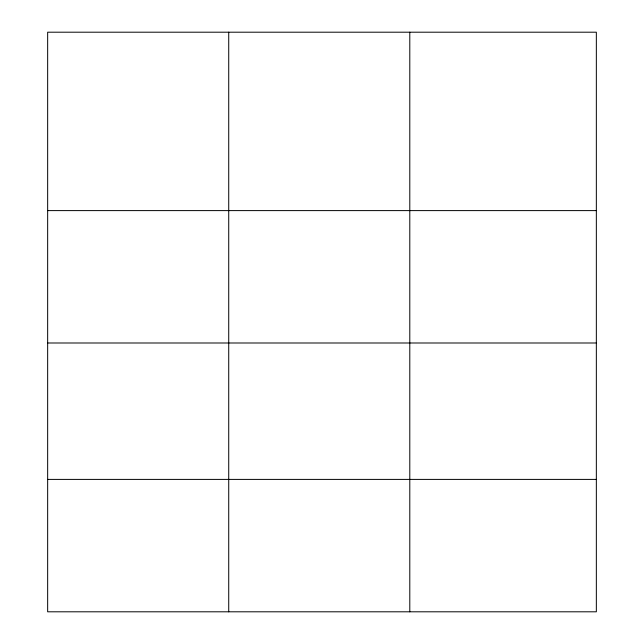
<?xml version="1.0" encoding="UTF-8"?>
<svg xmlns="http://www.w3.org/2000/svg" width="644" height="644" viewBox="0 0 644 644"><rect width="100%" height="100%" fill="white"/><g stroke="black" fill="none" stroke-linecap="round" stroke-linejoin="round"><path stroke-width="0.97" d="M596.344 342.994L596.344 32.2L47.656 32.2L47.656 611.8L596.344 611.8L596.344 342.994L47.656 342.994M47.656 210.604L596.344 210.604M47.656 479.402L596.344 479.402M409.793 32.2L409.793 611.8M228.725 32.2L228.725 611.8"/></g></svg>
